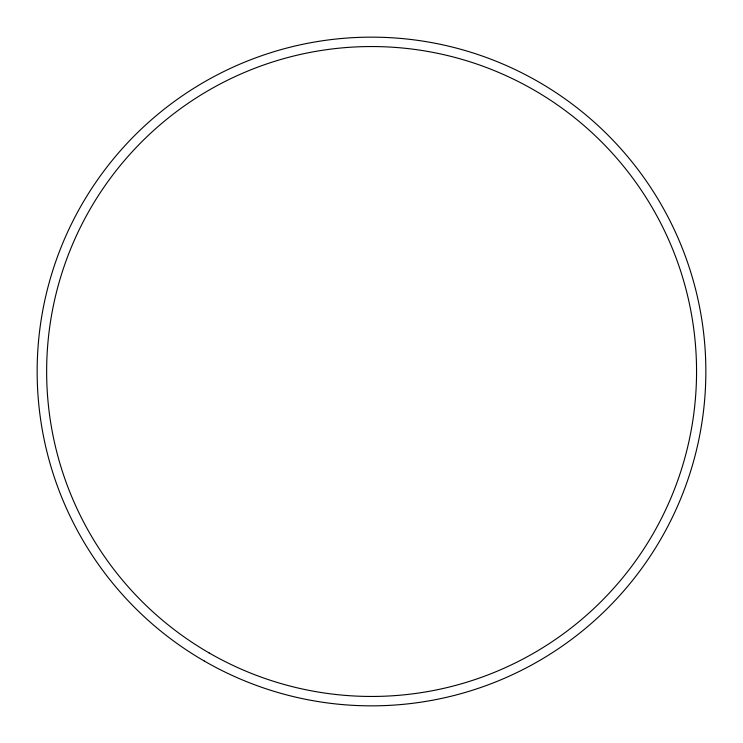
<?xml version="1.0" encoding="UTF-8"?>
<svg xmlns="http://www.w3.org/2000/svg" width="743" height="743" viewBox="0 0 743 743"><rect width="100%" height="100%" fill="white"/><g stroke="black" fill="none" stroke-linecap="round" stroke-linejoin="round"><path stroke-width="1.11" d="M204.325 661.056A334.35 334.35 0 0 0 705.85 371.5A334.35 334.35 0 0 0 204.325 81.944A334.35 334.35 0 0 0 204.325 661.056M209.117 652.921A324.96 324.96 0 0 0 696.553 371.5A324.96 324.96 0 0 0 209.117 90.079A324.96 324.96 0 0 0 209.117 652.921"/></g></svg>
